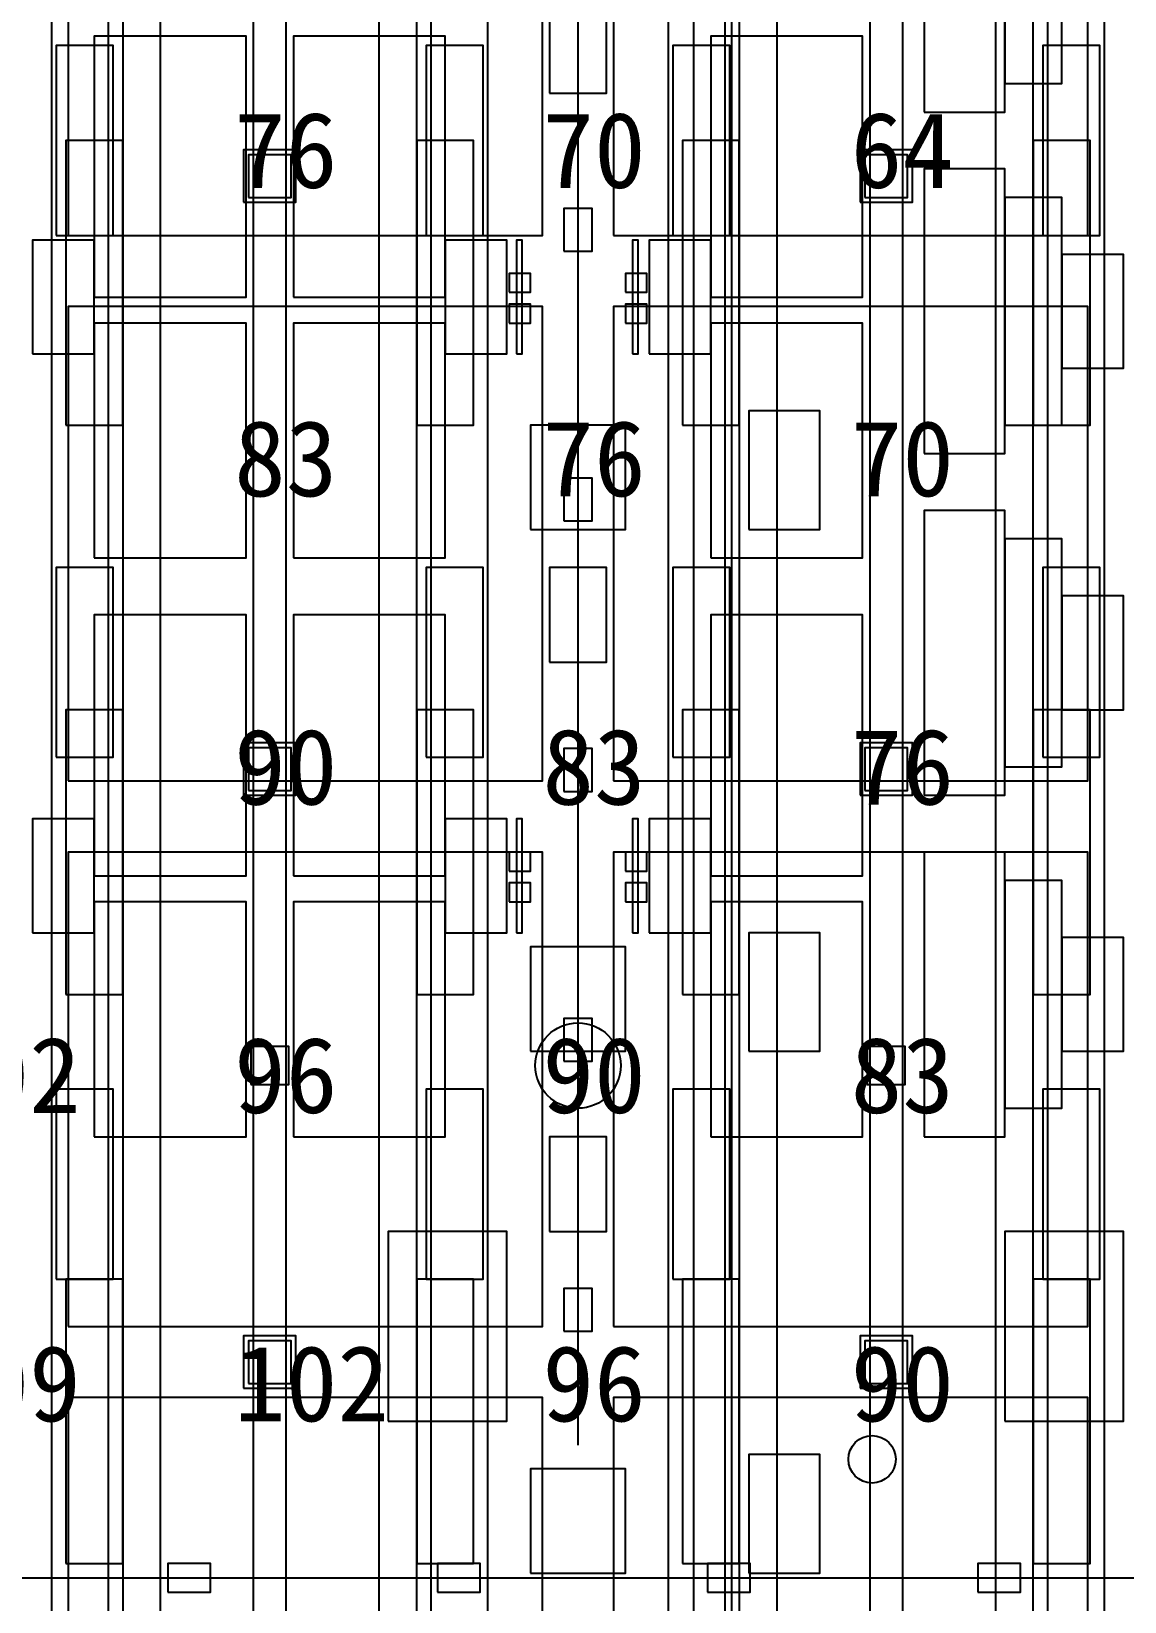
# Model space of a CAD drawing. Header units: metres. Extents: x -1640 to 1560, y -268 to 2338.
# Drawn here: x -390.77 to -367.73, y 2042.2 to 2075.3 of the extents above; entities that cross this region are included whole.
import ezdxf

# ---------------------------------------------------------------- set-up
doc = ezdxf.new("R2010")
doc.units = ezdxf.units.M
for name, color, linetype in [('1F_CHL', 4, 'Continuous'), ('1F_PUMP', 2, 'Continuous'), ('1F_SCR', 3, 'Continuous'), ('1F_STRUCT_COLUMN', 8, 'Continuous'), ('2F_CSF_LATERAL_RACK_CONCEPT', 9, 'Continuous'), ('2F_RFG', 5, 'Continuous'), ('2F_STRUCT_COLUMN', 8, 'Continuous'), ('2F_VMB', 6, 'Continuous'), ('3F_CLEANROOM_OVERHEAD_PIPE_DUCT_CONCEPT', 9, 'Continuous'), ('3F_EHS_EGRESS_DIST_M', 2, 'Continuous'), ('3F_EHS_EXTINGUISHER_HYDRANT_CABINET_CONCEPT', 1, 'Continuous'), ('3F_EHS_GAS_DETECTOR', 6, 'Continuous'), ('3F_ETCH', 2, 'Continuous'), ('3F_FOUP', 5, 'Continuous'), ('3F_OHT', 9, 'Continuous'), ('3F_OHTV', 1, 'Continuous'), ('3F_PHOTO', 1, 'Continuous'), ('3F_STK', 3, 'Continuous'), ('3F_STRUCT_COLUMN', 8, 'Continuous'), ('3F_TBAR', 6, 'Continuous'), ('4F_FFU', 1, 'Continuous'), ('4F_STRUCT_PLENUM_TRUSS_CONCEPT', 9, 'Continuous'), ('5F_CHL', 4, 'Continuous'), ('5F_PUMP', 2, 'Continuous'), ('5F_SCR', 3, 'Continuous'), ('5F_STRUCT_COLUMN', 8, 'Continuous'), ('6F_CSF_LATERAL_RACK_CONCEPT', 9, 'Continuous'), ('6F_RFG', 5, 'Continuous'), ('6F_STRUCT_COLUMN', 8, 'Continuous'), ('6F_VMB', 6, 'Continuous'), ('7F_CLEANROOM_OVERHEAD_PIPE_DUCT_CONCEPT', 9, 'Continuous'), ('7F_EHS_EGRESS_DIST_M', 2, 'Continuous'), ('7F_EHS_EXTINGUISHER_HYDRANT_CABINET_CONCEPT', 1, 'Continuous'), ('7F_EHS_GAS_DETECTOR', 6, 'Continuous'), ('7F_ETCH', 2, 'Continuous'), ('7F_FOUP', 5, 'Continuous'), ('7F_OHT', 9, 'Continuous'), ('7F_OHTV', 1, 'Continuous'), ('7F_PHOTO', 1, 'Continuous'), ('7F_STK', 3, 'Continuous'), ('7F_STRUCT_COLUMN', 8, 'Continuous'), ('7F_TBAR', 6, 'Continuous'), ('8F_FFU', 1, 'Continuous'), ('8F_STRUCT_PLENUM_TRUSS_CONCEPT', 9, 'Continuous'), ('UTIL_PCW.R_CONCEPT', 1, 'Continuous'), ('UTIL_PCW.S_CONCEPT', 6, 'Continuous')]:
    doc.layers.add(name, color=color, linetype=linetype)

msp = doc.modelspace()

# ---------------------------------------------------------------- linework, layer by layer
at = {"layer": '1F_CHL'}
for points in [[(-375.65, 2064.8), (-374.15, 2064.8), (-374.15, 2067.3), (-375.65, 2067.3)], [(-375.65, 2053.8), (-374.15, 2053.8), (-374.15, 2056.3), (-375.65, 2056.3)], [(-375.65, 2042.8), (-374.15, 2042.8), (-374.15, 2045.3), (-375.65, 2045.3)]]:
    msp.add_lwpolyline(points, close=True, dxfattribs=at)
at = {"layer": '1F_PUMP'}
for points in [[(-390.25, 2071), (-389.05, 2071), (-389.05, 2075), (-390.25, 2075)], [(-382.45, 2071), (-381.25, 2071), (-381.25, 2075), (-382.45, 2075)], [(-377.25, 2071), (-376.05, 2071), (-376.05, 2075), (-377.25, 2075)], [(-369.45, 2071), (-368.25, 2071), (-368.25, 2075), (-369.45, 2075)], [(-390.25, 2060), (-389.05, 2060), (-389.05, 2064), (-390.25, 2064)], [(-382.45, 2060), (-381.25, 2060), (-381.25, 2064), (-382.45, 2064)], [(-377.25, 2060), (-376.05, 2060), (-376.05, 2064), (-377.25, 2064)], [(-369.45, 2060), (-368.25, 2060), (-368.25, 2064), (-369.45, 2064)], [(-390.25, 2049), (-389.05, 2049), (-389.05, 2053), (-390.25, 2053)], [(-382.45, 2049), (-381.25, 2049), (-381.25, 2053), (-382.45, 2053)], [(-377.25, 2049), (-376.05, 2049), (-376.05, 2053), (-377.25, 2053)], [(-369.45, 2049), (-368.25, 2049), (-368.25, 2053), (-369.45, 2053)]]:
    msp.add_lwpolyline(points, close=True, dxfattribs=at)
at = {"layer": '1F_SCR'}
for points in [[(-380.25, 2064.8), (-378.25, 2064.8), (-378.25, 2067), (-380.25, 2067)], [(-380.25, 2053.8), (-378.25, 2053.8), (-378.25, 2056), (-380.25, 2056)], [(-380.25, 2042.8), (-378.25, 2042.8), (-378.25, 2045), (-380.25, 2045)]]:
    msp.add_lwpolyline(points, close=True, dxfattribs=at)
at = {"layer": '1F_STRUCT_COLUMN'}
for points in [[(-386.3, 2071.7), (-385.2, 2071.7), (-385.2, 2072.8), (-386.3, 2072.8)], [(-373.3, 2071.7), (-372.2, 2071.7), (-372.2, 2072.8), (-373.3, 2072.8)], [(-386.3, 2059.2), (-385.2, 2059.2), (-385.2, 2060.3), (-386.3, 2060.3)], [(-373.3, 2059.2), (-372.2, 2059.2), (-372.2, 2060.3), (-373.3, 2060.3)], [(-386.3, 2046.7), (-385.2, 2046.7), (-385.2, 2047.8), (-386.3, 2047.8)], [(-373.3, 2046.7), (-372.2, 2046.7), (-372.2, 2047.8), (-373.3, 2047.8)]]:
    msp.add_lwpolyline(points, close=True, dxfattribs=at)
at = {"layer": '2F_CSF_LATERAL_RACK_CONCEPT'}
for points in [[(-388.85, 1970), (-388.05, 1970), (-388.05, 2113), (-388.85, 2113)], [(-383.45, 1970), (-382.65, 1970), (-382.65, 2113), (-383.45, 2113)], [(-375.85, 1970), (-375.05, 1970), (-375.05, 2113), (-375.85, 2113)], [(-370.45, 1970), (-369.65, 1970), (-369.65, 2113), (-370.45, 2113)]]:
    msp.add_lwpolyline(points, close=True, dxfattribs=at)
at = {"layer": '2F_RFG'}
for points in [[(-390.05, 2067), (-388.85, 2067), (-388.85, 2073), (-390.05, 2073)], [(-382.65, 2067), (-381.45, 2067), (-381.45, 2073), (-382.65, 2073)], [(-377.05, 2067), (-375.85, 2067), (-375.85, 2073), (-377.05, 2073)], [(-369.65, 2067), (-368.45, 2067), (-368.45, 2073), (-369.65, 2073)], [(-390.05, 2055), (-388.85, 2055), (-388.85, 2061), (-390.05, 2061)], [(-382.65, 2055), (-381.45, 2055), (-381.45, 2061), (-382.65, 2061)], [(-377.05, 2055), (-375.85, 2055), (-375.85, 2061), (-377.05, 2061)], [(-369.65, 2055), (-368.45, 2055), (-368.45, 2061), (-369.65, 2061)], [(-390.05, 2043), (-388.85, 2043), (-388.85, 2049), (-390.05, 2049)], [(-382.65, 2043), (-381.45, 2043), (-381.45, 2049), (-382.65, 2049)], [(-377.05, 2043), (-375.85, 2043), (-375.85, 2049), (-377.05, 2049)], [(-369.65, 2043), (-368.45, 2043), (-368.45, 2049), (-369.65, 2049)]]:
    msp.add_lwpolyline(points, close=True, dxfattribs=at)
at = {"layer": '2F_STRUCT_COLUMN'}
for points in [[(-386.2, 2071.8), (-385.3, 2071.8), (-385.3, 2072.7), (-386.2, 2072.7)], [(-373.2, 2071.8), (-372.3, 2071.8), (-372.3, 2072.7), (-373.2, 2072.7)], [(-386.2, 2059.3), (-385.3, 2059.3), (-385.3, 2060.2), (-386.2, 2060.2)], [(-373.2, 2059.3), (-372.3, 2059.3), (-372.3, 2060.2), (-373.2, 2060.2)], [(-386.2, 2046.8), (-385.3, 2046.8), (-385.3, 2047.7), (-386.2, 2047.7)], [(-373.2, 2046.8), (-372.3, 2046.8), (-372.3, 2047.7), (-373.2, 2047.7)]]:
    msp.add_lwpolyline(points, close=True, dxfattribs=at)
at = {"layer": '2F_VMB'}
for points in [[(-379.85, 2074), (-378.65, 2074), (-378.65, 2076), (-379.85, 2076)], [(-379.85, 2062), (-378.65, 2062), (-378.65, 2064), (-379.85, 2064)], [(-379.85, 2050), (-378.65, 2050), (-378.65, 2052), (-379.85, 2052)]]:
    msp.add_lwpolyline(points, close=True, dxfattribs=at)
at = {"layer": '3F_CLEANROOM_OVERHEAD_PIPE_DUCT_CONCEPT'}
for points in [[(-390.35, 1969), (-389.15, 1969), (-389.15, 2114), (-390.35, 2114)], [(-382.35, 1969), (-381.15, 1969), (-381.15, 2114), (-382.35, 2114)], [(-377.35, 1969), (-376.15, 1969), (-376.15, 2114), (-377.35, 2114)], [(-369.35, 1969), (-368.15, 1969), (-368.15, 2114), (-369.35, 2114)]]:
    msp.add_lwpolyline(points, close=True, dxfattribs=at)
at = {"layer": '3F_EHS_EXTINGUISHER_HYDRANT_CABINET_CONCEPT'}
msp.add_circle((-373.05, 2045.2), 0.5, dxfattribs=at)
at = {"layer": '3F_EHS_GAS_DETECTOR'}
msp.add_circle((-379.25, 2053.5), 0.9, dxfattribs=at)
at = {"layer": '3F_ETCH'}
for points in [[(-371.95, 2073.6), (-370.25, 2073.6), (-370.25, 2079.6), (-371.95, 2079.6)], [(-370.25, 2074.2), (-369.05, 2074.2), (-369.05, 2079), (-370.25, 2079)], [(-371.95, 2066.4), (-370.25, 2066.4), (-370.25, 2072.4), (-371.95, 2072.4)], [(-370.25, 2067), (-369.05, 2067), (-369.05, 2071.8), (-370.25, 2071.8)], [(-369.05, 2068.2), (-367.75, 2068.2), (-367.75, 2070.6), (-369.05, 2070.6)], [(-371.95, 2059.2), (-370.25, 2059.2), (-370.25, 2065.2), (-371.95, 2065.2)], [(-370.25, 2059.8), (-369.05, 2059.8), (-369.05, 2064.6), (-370.25, 2064.6)], [(-369.05, 2061), (-367.75, 2061), (-367.75, 2063.4), (-369.05, 2063.4)], [(-371.95, 2052), (-370.25, 2052), (-370.25, 2058), (-371.95, 2058)], [(-370.25, 2052.6), (-369.05, 2052.6), (-369.05, 2057.4), (-370.25, 2057.4)], [(-369.05, 2053.8), (-367.75, 2053.8), (-367.75, 2056.2), (-369.05, 2056.2)]]:
    msp.add_lwpolyline(points, close=True, dxfattribs=at)
at = {"layer": '3F_FOUP'}
for points in [[(-380.7, 2069.8), (-380.25, 2069.8), (-380.25, 2070.2), (-380.7, 2070.2)], [(-378.25, 2069.8), (-377.8, 2069.8), (-377.8, 2070.2), (-378.25, 2070.2)], [(-380.7, 2069.15), (-380.25, 2069.15), (-380.25, 2069.55), (-380.7, 2069.55)], [(-378.25, 2069.15), (-377.8, 2069.15), (-377.8, 2069.55), (-378.25, 2069.55)], [(-380.7, 2057.6), (-380.25, 2057.6), (-380.25, 2058), (-380.7, 2058)], [(-378.25, 2057.6), (-377.8, 2057.6), (-377.8, 2058), (-378.25, 2058)], [(-380.7, 2056.95), (-380.25, 2056.95), (-380.25, 2057.35), (-380.7, 2057.35)], [(-378.25, 2056.95), (-377.8, 2056.95), (-377.8, 2057.35), (-378.25, 2057.35)]]:
    msp.add_lwpolyline(points, close=True, dxfattribs=at)
at = {"layer": '3F_OHT'}
for p, q in [((-379.25, 2045.5), (-379.25, 2114)), ((-470, 2042.7), (-249.5, 2042.7))]:
    msp.add_line(p, q, dxfattribs=at)
at = {"layer": '3F_OHTV'}
for points in [[(-379.55, 2070.67), (-378.95, 2070.67), (-378.95, 2071.57), (-379.55, 2071.57)], [(-379.55, 2064.98), (-378.95, 2064.98), (-378.95, 2065.88), (-379.55, 2065.88)], [(-379.55, 2059.28), (-378.95, 2059.28), (-378.95, 2060.18), (-379.55, 2060.18)], [(-379.55, 2053.59), (-378.95, 2053.59), (-378.95, 2054.49), (-379.55, 2054.49)], [(-379.55, 2047.9), (-378.95, 2047.9), (-378.95, 2048.8), (-379.55, 2048.8)], [(-387.9, 2042.4), (-387, 2042.4), (-387, 2043), (-387.9, 2043)], [(-382.21, 2042.4), (-381.31, 2042.4), (-381.31, 2043), (-382.21, 2043)], [(-376.52, 2042.4), (-375.62, 2042.4), (-375.62, 2043), (-376.52, 2043)], [(-370.82, 2042.4), (-369.92, 2042.4), (-369.92, 2043), (-370.82, 2043)]]:
    msp.add_lwpolyline(points, close=True, dxfattribs=at)
at = {"layer": '3F_PHOTO'}
for points in [[(-389.45, 2069.7), (-386.25, 2069.7), (-386.25, 2075.2), (-389.45, 2075.2)], [(-385.25, 2069.7), (-382.05, 2069.7), (-382.05, 2075.2), (-385.25, 2075.2)], [(-376.45, 2069.7), (-373.25, 2069.7), (-373.25, 2075.2), (-376.45, 2075.2)], [(-390.75, 2068.5), (-389.45, 2068.5), (-389.45, 2070.9), (-390.75, 2070.9)], [(-382.05, 2068.5), (-380.75, 2068.5), (-380.75, 2070.9), (-382.05, 2070.9)], [(-377.75, 2068.5), (-376.45, 2068.5), (-376.45, 2070.9), (-377.75, 2070.9)], [(-389.45, 2064.2), (-386.25, 2064.2), (-386.25, 2069.15), (-389.45, 2069.15)], [(-385.25, 2064.2), (-382.05, 2064.2), (-382.05, 2069.15), (-385.25, 2069.15)], [(-376.45, 2064.2), (-373.25, 2064.2), (-373.25, 2069.15), (-376.45, 2069.15)], [(-389.45, 2057.5), (-386.25, 2057.5), (-386.25, 2063), (-389.45, 2063)], [(-385.25, 2057.5), (-382.05, 2057.5), (-382.05, 2063), (-385.25, 2063)], [(-376.45, 2057.5), (-373.25, 2057.5), (-373.25, 2063), (-376.45, 2063)], [(-390.75, 2056.3), (-389.45, 2056.3), (-389.45, 2058.7), (-390.75, 2058.7)], [(-382.05, 2056.3), (-380.75, 2056.3), (-380.75, 2058.7), (-382.05, 2058.7)], [(-377.75, 2056.3), (-376.45, 2056.3), (-376.45, 2058.7), (-377.75, 2058.7)], [(-389.45, 2052), (-386.25, 2052), (-386.25, 2056.95), (-389.45, 2056.95)], [(-385.25, 2052), (-382.05, 2052), (-382.05, 2056.95), (-385.25, 2056.95)], [(-376.45, 2052), (-373.25, 2052), (-373.25, 2056.95), (-376.45, 2056.95)]]:
    msp.add_lwpolyline(points, close=True, dxfattribs=at)
at = {"layer": '3F_STK'}
for points in [[(-383.25, 2046), (-380.75, 2046), (-380.75, 2050), (-383.25, 2050)], [(-370.25, 2046), (-367.75, 2046), (-367.75, 2050), (-370.25, 2050)]]:
    msp.add_lwpolyline(points, close=True, dxfattribs=at)
at = {"layer": '3F_STRUCT_COLUMN'}
for points in [[(-386.15, 2053.1), (-385.35, 2053.1), (-385.35, 2053.9), (-386.15, 2053.9)], [(-373.15, 2053.1), (-372.35, 2053.1), (-372.35, 2053.9), (-373.15, 2053.9)]]:
    msp.add_lwpolyline(points, close=True, dxfattribs=at)
at = {"layer": '3F_TBAR'}
for points in [[(-380.55, 2068.5), (-380.43, 2068.5), (-380.43, 2070.9), (-380.55, 2070.9)], [(-378.1, 2068.5), (-377.98, 2068.5), (-377.98, 2070.9), (-378.1, 2070.9)], [(-380.55, 2056.3), (-380.43, 2056.3), (-380.43, 2058.7), (-380.55, 2058.7)], [(-378.1, 2056.3), (-377.98, 2056.3), (-377.98, 2058.7), (-378.1, 2058.7)]]:
    msp.add_lwpolyline(points, close=True, dxfattribs=at)
at = {"layer": '4F_FFU'}
for points in [[(-390, 2071), (-380, 2071), (-380, 2081), (-390, 2081)], [(-378.5, 2071), (-368.5, 2071), (-368.5, 2081), (-378.5, 2081)], [(-390, 2059.5), (-380, 2059.5), (-380, 2069.5), (-390, 2069.5)], [(-378.5, 2059.5), (-368.5, 2059.5), (-368.5, 2069.5), (-378.5, 2069.5)], [(-390, 2048), (-380, 2048), (-380, 2058), (-390, 2058)], [(-378.5, 2048), (-368.5, 2048), (-368.5, 2058), (-378.5, 2058)], [(-390, 2036.5), (-380, 2036.5), (-380, 2046.5), (-390, 2046.5)], [(-378.5, 2036.5), (-368.5, 2036.5), (-368.5, 2046.5), (-378.5, 2046.5)]]:
    msp.add_lwpolyline(points, close=True, dxfattribs=at)
at = {"layer": '4F_STRUCT_PLENUM_TRUSS_CONCEPT'}
for points in [[(-386.1, 1966), (-385.4, 1966), (-385.4, 2117), (-386.1, 2117)], [(-373.1, 1966), (-372.4, 1966), (-372.4, 2117), (-373.1, 2117)]]:
    msp.add_lwpolyline(points, close=True, dxfattribs=at)
at = {"layer": '5F_CHL'}
for points in [[(-375.65, 2064.8), (-374.15, 2064.8), (-374.15, 2067.3), (-375.65, 2067.3)], [(-375.65, 2053.8), (-374.15, 2053.8), (-374.15, 2056.3), (-375.65, 2056.3)], [(-375.65, 2042.8), (-374.15, 2042.8), (-374.15, 2045.3), (-375.65, 2045.3)]]:
    msp.add_lwpolyline(points, close=True, dxfattribs=at)
at = {"layer": '5F_PUMP'}
for points in [[(-390.25, 2071), (-389.05, 2071), (-389.05, 2075), (-390.25, 2075)], [(-382.45, 2071), (-381.25, 2071), (-381.25, 2075), (-382.45, 2075)], [(-377.25, 2071), (-376.05, 2071), (-376.05, 2075), (-377.25, 2075)], [(-369.45, 2071), (-368.25, 2071), (-368.25, 2075), (-369.45, 2075)], [(-390.25, 2060), (-389.05, 2060), (-389.05, 2064), (-390.25, 2064)], [(-382.45, 2060), (-381.25, 2060), (-381.25, 2064), (-382.45, 2064)], [(-377.25, 2060), (-376.05, 2060), (-376.05, 2064), (-377.25, 2064)], [(-369.45, 2060), (-368.25, 2060), (-368.25, 2064), (-369.45, 2064)], [(-390.25, 2049), (-389.05, 2049), (-389.05, 2053), (-390.25, 2053)], [(-382.45, 2049), (-381.25, 2049), (-381.25, 2053), (-382.45, 2053)], [(-377.25, 2049), (-376.05, 2049), (-376.05, 2053), (-377.25, 2053)], [(-369.45, 2049), (-368.25, 2049), (-368.25, 2053), (-369.45, 2053)]]:
    msp.add_lwpolyline(points, close=True, dxfattribs=at)
at = {"layer": '5F_SCR'}
for points in [[(-380.25, 2064.8), (-378.25, 2064.8), (-378.25, 2067), (-380.25, 2067)], [(-380.25, 2053.8), (-378.25, 2053.8), (-378.25, 2056), (-380.25, 2056)], [(-380.25, 2042.8), (-378.25, 2042.8), (-378.25, 2045), (-380.25, 2045)]]:
    msp.add_lwpolyline(points, close=True, dxfattribs=at)
at = {"layer": '5F_STRUCT_COLUMN'}
for points in [[(-386.3, 2071.7), (-385.2, 2071.7), (-385.2, 2072.8), (-386.3, 2072.8)], [(-373.3, 2071.7), (-372.2, 2071.7), (-372.2, 2072.8), (-373.3, 2072.8)], [(-386.3, 2059.2), (-385.2, 2059.2), (-385.2, 2060.3), (-386.3, 2060.3)], [(-373.3, 2059.2), (-372.2, 2059.2), (-372.2, 2060.3), (-373.3, 2060.3)], [(-386.3, 2046.7), (-385.2, 2046.7), (-385.2, 2047.8), (-386.3, 2047.8)], [(-373.3, 2046.7), (-372.2, 2046.7), (-372.2, 2047.8), (-373.3, 2047.8)]]:
    msp.add_lwpolyline(points, close=True, dxfattribs=at)
at = {"layer": '6F_CSF_LATERAL_RACK_CONCEPT'}
for points in [[(-388.85, 1970), (-388.05, 1970), (-388.05, 2113), (-388.85, 2113)], [(-383.45, 1970), (-382.65, 1970), (-382.65, 2113), (-383.45, 2113)], [(-375.85, 1970), (-375.05, 1970), (-375.05, 2113), (-375.85, 2113)], [(-370.45, 1970), (-369.65, 1970), (-369.65, 2113), (-370.45, 2113)]]:
    msp.add_lwpolyline(points, close=True, dxfattribs=at)
at = {"layer": '6F_RFG'}
for points in [[(-390.05, 2067), (-388.85, 2067), (-388.85, 2073), (-390.05, 2073)], [(-382.65, 2067), (-381.45, 2067), (-381.45, 2073), (-382.65, 2073)], [(-377.05, 2067), (-375.85, 2067), (-375.85, 2073), (-377.05, 2073)], [(-369.65, 2067), (-368.45, 2067), (-368.45, 2073), (-369.65, 2073)], [(-390.05, 2055), (-388.85, 2055), (-388.85, 2061), (-390.05, 2061)], [(-382.65, 2055), (-381.45, 2055), (-381.45, 2061), (-382.65, 2061)], [(-377.05, 2055), (-375.85, 2055), (-375.85, 2061), (-377.05, 2061)], [(-369.65, 2055), (-368.45, 2055), (-368.45, 2061), (-369.65, 2061)], [(-390.05, 2043), (-388.85, 2043), (-388.85, 2049), (-390.05, 2049)], [(-382.65, 2043), (-381.45, 2043), (-381.45, 2049), (-382.65, 2049)], [(-377.05, 2043), (-375.85, 2043), (-375.85, 2049), (-377.05, 2049)], [(-369.65, 2043), (-368.45, 2043), (-368.45, 2049), (-369.65, 2049)]]:
    msp.add_lwpolyline(points, close=True, dxfattribs=at)
at = {"layer": '6F_STRUCT_COLUMN'}
for points in [[(-386.2, 2071.8), (-385.3, 2071.8), (-385.3, 2072.7), (-386.2, 2072.7)], [(-373.2, 2071.8), (-372.3, 2071.8), (-372.3, 2072.7), (-373.2, 2072.7)], [(-386.2, 2059.3), (-385.3, 2059.3), (-385.3, 2060.2), (-386.2, 2060.2)], [(-373.2, 2059.3), (-372.3, 2059.3), (-372.3, 2060.2), (-373.2, 2060.2)], [(-386.2, 2046.8), (-385.3, 2046.8), (-385.3, 2047.7), (-386.2, 2047.7)], [(-373.2, 2046.8), (-372.3, 2046.8), (-372.3, 2047.7), (-373.2, 2047.7)]]:
    msp.add_lwpolyline(points, close=True, dxfattribs=at)
at = {"layer": '6F_VMB'}
for points in [[(-379.85, 2074), (-378.65, 2074), (-378.65, 2076), (-379.85, 2076)], [(-379.85, 2062), (-378.65, 2062), (-378.65, 2064), (-379.85, 2064)], [(-379.85, 2050), (-378.65, 2050), (-378.65, 2052), (-379.85, 2052)]]:
    msp.add_lwpolyline(points, close=True, dxfattribs=at)
at = {"layer": '7F_CLEANROOM_OVERHEAD_PIPE_DUCT_CONCEPT'}
for points in [[(-390.35, 1969), (-389.15, 1969), (-389.15, 2114), (-390.35, 2114)], [(-382.35, 1969), (-381.15, 1969), (-381.15, 2114), (-382.35, 2114)], [(-377.35, 1969), (-376.15, 1969), (-376.15, 2114), (-377.35, 2114)], [(-369.35, 1969), (-368.15, 1969), (-368.15, 2114), (-369.35, 2114)]]:
    msp.add_lwpolyline(points, close=True, dxfattribs=at)
at = {"layer": '7F_EHS_EXTINGUISHER_HYDRANT_CABINET_CONCEPT'}
msp.add_circle((-373.05, 2045.2), 0.5, dxfattribs=at)
at = {"layer": '7F_EHS_GAS_DETECTOR'}
msp.add_circle((-379.25, 2053.5), 0.9, dxfattribs=at)
at = {"layer": '7F_ETCH'}
for points in [[(-371.95, 2073.6), (-370.25, 2073.6), (-370.25, 2079.6), (-371.95, 2079.6)], [(-370.25, 2074.2), (-369.05, 2074.2), (-369.05, 2079), (-370.25, 2079)], [(-371.95, 2066.4), (-370.25, 2066.4), (-370.25, 2072.4), (-371.95, 2072.4)], [(-370.25, 2067), (-369.05, 2067), (-369.05, 2071.8), (-370.25, 2071.8)], [(-369.05, 2068.2), (-367.75, 2068.2), (-367.75, 2070.6), (-369.05, 2070.6)], [(-371.95, 2059.2), (-370.25, 2059.2), (-370.25, 2065.2), (-371.95, 2065.2)], [(-370.25, 2059.8), (-369.05, 2059.8), (-369.05, 2064.6), (-370.25, 2064.6)], [(-369.05, 2061), (-367.75, 2061), (-367.75, 2063.4), (-369.05, 2063.4)], [(-371.95, 2052), (-370.25, 2052), (-370.25, 2058), (-371.95, 2058)], [(-370.25, 2052.6), (-369.05, 2052.6), (-369.05, 2057.4), (-370.25, 2057.4)], [(-369.05, 2053.8), (-367.75, 2053.8), (-367.75, 2056.2), (-369.05, 2056.2)]]:
    msp.add_lwpolyline(points, close=True, dxfattribs=at)
at = {"layer": '7F_FOUP'}
for points in [[(-380.7, 2069.8), (-380.25, 2069.8), (-380.25, 2070.2), (-380.7, 2070.2)], [(-378.25, 2069.8), (-377.8, 2069.8), (-377.8, 2070.2), (-378.25, 2070.2)], [(-380.7, 2069.15), (-380.25, 2069.15), (-380.25, 2069.55), (-380.7, 2069.55)], [(-378.25, 2069.15), (-377.8, 2069.15), (-377.8, 2069.55), (-378.25, 2069.55)], [(-380.7, 2057.6), (-380.25, 2057.6), (-380.25, 2058), (-380.7, 2058)], [(-378.25, 2057.6), (-377.8, 2057.6), (-377.8, 2058), (-378.25, 2058)], [(-380.7, 2056.95), (-380.25, 2056.95), (-380.25, 2057.35), (-380.7, 2057.35)], [(-378.25, 2056.95), (-377.8, 2056.95), (-377.8, 2057.35), (-378.25, 2057.35)]]:
    msp.add_lwpolyline(points, close=True, dxfattribs=at)
at = {"layer": '7F_OHT'}
for p, q in [((-379.25, 2045.5), (-379.25, 2114)), ((-470, 2042.7), (-249.5, 2042.7))]:
    msp.add_line(p, q, dxfattribs=at)
at = {"layer": '7F_OHTV'}
for points in [[(-379.55, 2070.67), (-378.95, 2070.67), (-378.95, 2071.57), (-379.55, 2071.57)], [(-379.55, 2064.98), (-378.95, 2064.98), (-378.95, 2065.88), (-379.55, 2065.88)], [(-379.55, 2059.28), (-378.95, 2059.28), (-378.95, 2060.18), (-379.55, 2060.18)], [(-379.55, 2053.59), (-378.95, 2053.59), (-378.95, 2054.49), (-379.55, 2054.49)], [(-379.55, 2047.9), (-378.95, 2047.9), (-378.95, 2048.8), (-379.55, 2048.8)], [(-387.9, 2042.4), (-387, 2042.4), (-387, 2043), (-387.9, 2043)], [(-382.21, 2042.4), (-381.31, 2042.4), (-381.31, 2043), (-382.21, 2043)], [(-376.52, 2042.4), (-375.62, 2042.4), (-375.62, 2043), (-376.52, 2043)], [(-370.82, 2042.4), (-369.92, 2042.4), (-369.92, 2043), (-370.82, 2043)]]:
    msp.add_lwpolyline(points, close=True, dxfattribs=at)
at = {"layer": '7F_PHOTO'}
for points in [[(-389.45, 2069.7), (-386.25, 2069.7), (-386.25, 2075.2), (-389.45, 2075.2)], [(-385.25, 2069.7), (-382.05, 2069.7), (-382.05, 2075.2), (-385.25, 2075.2)], [(-376.45, 2069.7), (-373.25, 2069.7), (-373.25, 2075.2), (-376.45, 2075.2)], [(-390.75, 2068.5), (-389.45, 2068.5), (-389.45, 2070.9), (-390.75, 2070.9)], [(-382.05, 2068.5), (-380.75, 2068.5), (-380.75, 2070.9), (-382.05, 2070.9)], [(-377.75, 2068.5), (-376.45, 2068.5), (-376.45, 2070.9), (-377.75, 2070.9)], [(-389.45, 2064.2), (-386.25, 2064.2), (-386.25, 2069.15), (-389.45, 2069.15)], [(-385.25, 2064.2), (-382.05, 2064.2), (-382.05, 2069.15), (-385.25, 2069.15)], [(-376.45, 2064.2), (-373.25, 2064.2), (-373.25, 2069.15), (-376.45, 2069.15)], [(-389.45, 2057.5), (-386.25, 2057.5), (-386.25, 2063), (-389.45, 2063)], [(-385.25, 2057.5), (-382.05, 2057.5), (-382.05, 2063), (-385.25, 2063)], [(-376.45, 2057.5), (-373.25, 2057.5), (-373.25, 2063), (-376.45, 2063)], [(-390.75, 2056.3), (-389.45, 2056.3), (-389.45, 2058.7), (-390.75, 2058.7)], [(-382.05, 2056.3), (-380.75, 2056.3), (-380.75, 2058.7), (-382.05, 2058.7)], [(-377.75, 2056.3), (-376.45, 2056.3), (-376.45, 2058.7), (-377.75, 2058.7)], [(-389.45, 2052), (-386.25, 2052), (-386.25, 2056.95), (-389.45, 2056.95)], [(-385.25, 2052), (-382.05, 2052), (-382.05, 2056.95), (-385.25, 2056.95)], [(-376.45, 2052), (-373.25, 2052), (-373.25, 2056.95), (-376.45, 2056.95)]]:
    msp.add_lwpolyline(points, close=True, dxfattribs=at)
at = {"layer": '7F_STK'}
for points in [[(-383.25, 2046), (-380.75, 2046), (-380.75, 2050), (-383.25, 2050)], [(-370.25, 2046), (-367.75, 2046), (-367.75, 2050), (-370.25, 2050)]]:
    msp.add_lwpolyline(points, close=True, dxfattribs=at)
at = {"layer": '7F_STRUCT_COLUMN'}
for points in [[(-386.15, 2053.1), (-385.35, 2053.1), (-385.35, 2053.9), (-386.15, 2053.9)], [(-373.15, 2053.1), (-372.35, 2053.1), (-372.35, 2053.9), (-373.15, 2053.9)]]:
    msp.add_lwpolyline(points, close=True, dxfattribs=at)
at = {"layer": '7F_TBAR'}
for points in [[(-380.55, 2068.5), (-380.43, 2068.5), (-380.43, 2070.9), (-380.55, 2070.9)], [(-378.1, 2068.5), (-377.98, 2068.5), (-377.98, 2070.9), (-378.1, 2070.9)], [(-380.55, 2056.3), (-380.43, 2056.3), (-380.43, 2058.7), (-380.55, 2058.7)], [(-378.1, 2056.3), (-377.98, 2056.3), (-377.98, 2058.7), (-378.1, 2058.7)]]:
    msp.add_lwpolyline(points, close=True, dxfattribs=at)
at = {"layer": '8F_FFU'}
for points in [[(-390, 2071), (-380, 2071), (-380, 2081), (-390, 2081)], [(-378.5, 2071), (-368.5, 2071), (-368.5, 2081), (-378.5, 2081)], [(-390, 2059.5), (-380, 2059.5), (-380, 2069.5), (-390, 2069.5)], [(-378.5, 2059.5), (-368.5, 2059.5), (-368.5, 2069.5), (-378.5, 2069.5)], [(-390, 2048), (-380, 2048), (-380, 2058), (-390, 2058)], [(-378.5, 2048), (-368.5, 2048), (-368.5, 2058), (-378.5, 2058)], [(-390, 2036.5), (-380, 2036.5), (-380, 2046.5), (-390, 2046.5)], [(-378.5, 2036.5), (-368.5, 2036.5), (-368.5, 2046.5), (-378.5, 2046.5)]]:
    msp.add_lwpolyline(points, close=True, dxfattribs=at)
at = {"layer": '8F_STRUCT_PLENUM_TRUSS_CONCEPT'}
for points in [[(-386.1, 1966), (-385.4, 1966), (-385.4, 2117), (-386.1, 2117)], [(-373.1, 1966), (-372.4, 1966), (-372.4, 2117), (-373.1, 2117)]]:
    msp.add_lwpolyline(points, close=True, dxfattribs=at)
at = {"layer": 'UTIL_PCW.R_CONCEPT'}
msp.add_line((-376.005, 1971.78), (-376.005, 2111.23), dxfattribs=at)
msp.add_line((-376.005, 1971.78), (-376.005, 2111.23), dxfattribs=at)
at = {"layer": 'UTIL_PCW.S_CONCEPT'}
msp.add_line((-376.805, 1971.78), (-376.805, 2111.23), dxfattribs=at)
msp.add_line((-376.805, 1971.78), (-376.805, 2111.23), dxfattribs=at)

# ---------------------------------------------------------------- texts
at = {"layer": '3F_EHS_EGRESS_DIST_M'}
for s, p in [('76', (-386.5, 2072)), ('70', (-380, 2072)), ('64', (-373.5, 2072)), ('83', (-386.5, 2065.5)), ('76', (-380, 2065.5)), ('70', (-373.5, 2065.5)), ('90', (-386.5, 2059)), ('83', (-380, 2059)), ('76', (-373.5, 2059)), ('102', (-393, 2052.5)), ('96', (-386.5, 2052.5)), ('90', (-380, 2052.5)), ('83', (-373.5, 2052.5)), ('109', (-393, 2046)), ('102', (-386.5, 2046)), ('96', (-380, 2046)), ('90', (-373.5, 2046))]:
    msp.add_text(s, height=1.6, dxfattribs=at).set_placement(p)
at = {"layer": '7F_EHS_EGRESS_DIST_M'}
for s, p in [('76', (-386.5, 2072)), ('70', (-380, 2072)), ('64', (-373.5, 2072)), ('83', (-386.5, 2065.5)), ('76', (-380, 2065.5)), ('70', (-373.5, 2065.5)), ('90', (-386.5, 2059)), ('83', (-380, 2059)), ('76', (-373.5, 2059)), ('102', (-393, 2052.5)), ('96', (-386.5, 2052.5)), ('90', (-380, 2052.5)), ('83', (-373.5, 2052.5)), ('109', (-393, 2046)), ('102', (-386.5, 2046)), ('96', (-380, 2046)), ('90', (-373.5, 2046))]:
    msp.add_text(s, height=1.6, dxfattribs=at).set_placement(p)

doc.saveas('drawing.dxf')
